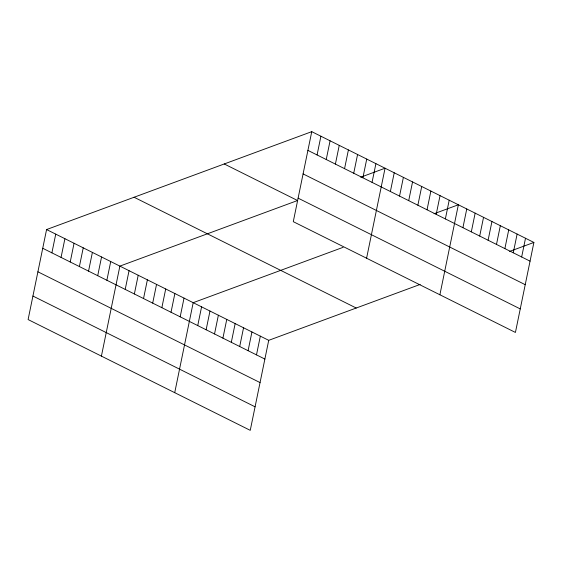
<?xml version="1.0" encoding="UTF-8"?>
<svg xmlns="http://www.w3.org/2000/svg" width="562" height="562" viewBox="0 0 562 562"><rect width="100%" height="100%" fill="white"/><g stroke="black" fill="none" stroke-linecap="round" stroke-linejoin="round"><path stroke-width="0.84" d="M311.755 131.656L293.28 221.667L515.424 332.444L533.9 242.44L311.755 131.656L46.576 229.556L28.1 319.56L250.245 430.344L268.72 340.333L420.193 284.414M51.894 252.851L55.736 234.129M61.061 257.417L64.904 238.695M70.222 261.99L74.065 243.262M79.39 266.557L83.232 247.835M88.55 271.13L92.393 252.401M97.711 275.696L101.56 256.975M106.878 280.269L110.721 261.541M101.406 356.118L119.882 266.114L297.551 200.522L224.245 163.964M125.207 289.409L129.049 270.68M134.367 293.975L138.21 275.254M143.535 298.548L147.377 279.82M152.695 303.115L156.538 284.393M161.856 307.688L165.706 288.959M171.024 312.254L174.866 293.533M180.184 316.827L184.027 298.099M174.719 392.676L193.195 302.672L343.122 247.322M197.74 325.581L201.582 306.859M206.135 329.768L209.977 311.039M214.529 333.947L218.372 315.226M222.917 338.134L226.76 319.413M231.312 342.321L235.155 323.593M239.7 346.508L243.55 327.779M248.095 350.688L251.938 331.966M256.49 354.875L260.332 336.153M317.073 154.95L320.916 136.229M326.234 159.524L330.077 140.795M335.402 164.09L339.244 145.368M344.562 168.663L348.405 149.935M353.73 173.229L357.572 154.508M362.89 177.803L366.733 159.074M372.051 182.369L375.901 163.647M366.586 258.225L385.061 168.214L360.755 177.192M390.379 191.509L394.222 172.787M399.547 196.075L403.39 177.353M408.707 200.648L412.55 181.926M417.875 205.214L421.718 186.493M427.036 209.788L430.878 191.059M436.196 214.354L440.046 195.632M445.364 218.927L449.207 200.198M439.891 294.776L458.367 204.772L434.061 213.743M462.919 227.68L466.762 208.959M471.314 231.867L475.157 213.138M479.702 236.054L483.545 217.325M488.097 240.234L491.94 221.512M496.485 244.421L500.335 225.699M504.88 248.608L508.722 229.879M513.275 252.795L517.117 234.066M521.662 256.975L525.505 238.253M509.594 251.411L533.9 242.44M307.906 150.384L530.057 261.161M303.08 173.904L525.231 284.681M298.106 198.14L520.25 308.917M134.086 197.248L356.231 308.032M46.576 229.556L268.72 340.333M42.733 248.278L264.878 359.062M37.907 271.804L260.051 382.582M32.926 296.041L255.078 406.818"/></g></svg>
